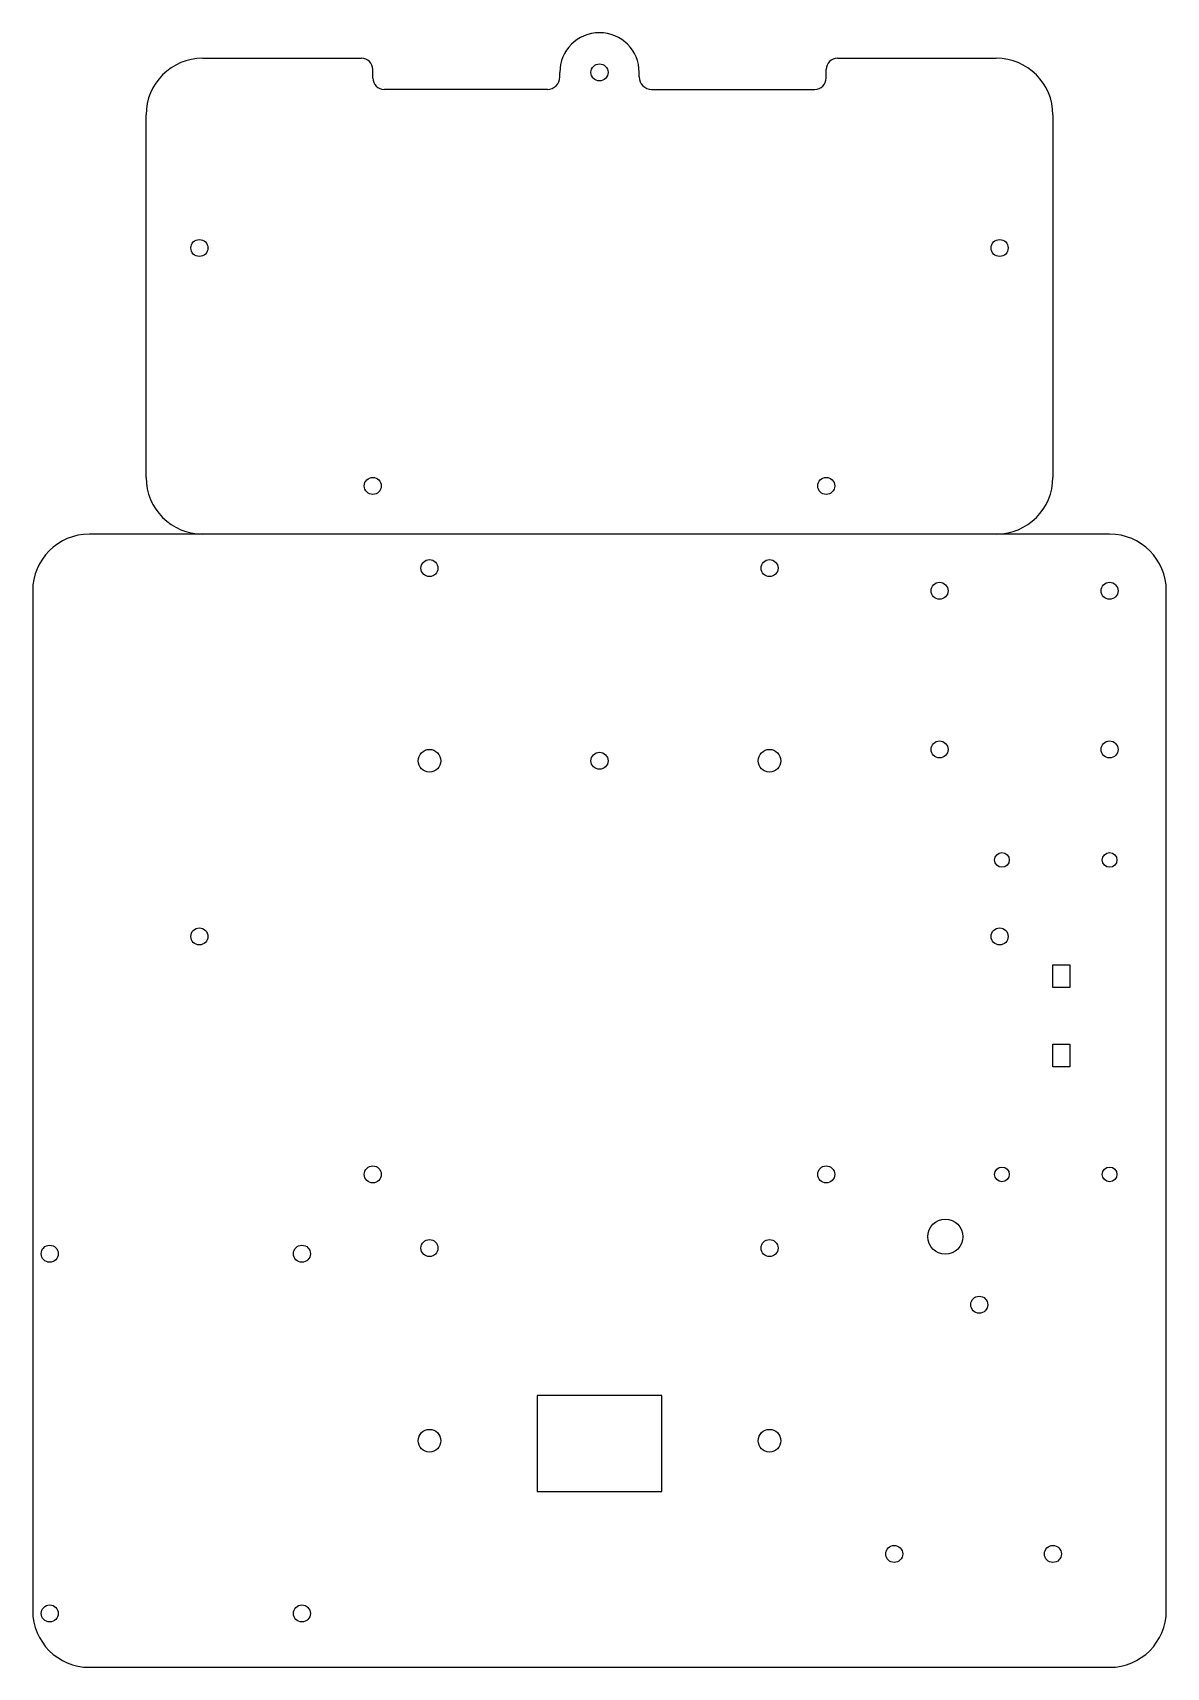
# Model space of a CAD drawing. Header units: millimetres. Extents: x 0 to 200, y 0 to 288.
import ezdxf

# ---------------------------------------------------------------- set-up
doc = ezdxf.new("R2010")
doc.units = ezdxf.units.MM
doc.layers.get('0').update_dxf_attribs({"lineweight": 25, "true_color": 0xffffff})

msp = doc.modelspace()

# ---------------------------------------------------------------- linework, layer by layer
for p, q in [((30, 284), (58, 284)), ((142, 284), (170, 284)), ((60, 280.5), (60, 282)), ((93, 280.7), (93, 281.5)), ((107, 280.7), (107, 281.5)), ((140, 280.5), (140, 282)), ((90.8, 278.5), (62, 278.5)), ((109.2, 278.5), (138, 278.5)), ((20, 210), (20, 274)), ((180, 274), (180, 210)), ((190, 200), (10, 200)), ((175, 200), (25, 200)), ((0, 190), (0, 10)), ((200, 10), (200, 190)), ((180, 120), (180, 124)), ((180, 124), (183, 124)), ((183, 124), (183, 120)), ((183, 120), (180, 120)), ((180, 110), (183, 110)), ((180, 106), (180, 110)), ((183, 110), (183, 106)), ((183, 106), (180, 106)), ((111, 48), (89, 48)), ((89, 48), (89, 31)), ((111, 31), (111, 48)), ((89, 31), (111, 31)), ((10, 0), (190, 0))]:
    msp.add_line(p, q)
for centre, radius in [((100, 281.5), 1.5), ((29.4, 250.5), 1.5), ((170.6, 250.5), 1.5), ((60, 208.5), 1.5), ((140, 208.5), 1.5), ((70, 194), 1.5), ((130, 194), 1.5), ((160, 190), 1.5), ((190, 190), 1.5), ((70, 160), 2), ((130, 160), 2), ((160, 162), 1.5), ((190, 162), 1.5), ((100, 160), 1.5), ((171, 142.5), 1.3), ((190, 142.5), 1.3), ((29.4, 129), 1.5), ((170.6, 129), 1.5), ((60, 87), 1.5), ((140, 87), 1.5), ((171, 87), 1.3), ((190, 87), 1.3), ((161, 76), 3.1), ((70, 74), 1.5), ((130, 74), 1.5), ((3, 73), 1.5), ((47.5, 73), 1.5), ((167, 64), 1.5), ((70, 40), 2), ((130, 40), 2), ((152, 20), 1.5), ((180, 20), 1.5), ((3, 9.5), 1.5), ((47.5, 9.5), 1.5)]:
    msp.add_circle(centre, radius)
for centre, radius, start, end in [((100, 281.5), 7, 0, 180), ((30, 274), 10, 90, 180), ((58, 282), 2, 0, 90), ((142, 282), 2, 90, 180), ((170, 274), 10, 0, 90), ((62, 280.5), 2, 180, 270), ((90.8, 280.7), 2.2, 270, 0), ((109.2, 280.7), 2.2, 180, 270), ((138, 280.5), 2, 270, 0), ((30, 210), 10, 180, 270), ((170, 210), 10, 270, 0), ((10, 190), 10, 90, 180), ((190, 190), 10, 0, 90), ((10, 10), 10, 180, 270), ((190, 10), 10, 270, 0)]:
    msp.add_arc(centre, radius, start, end)

doc.saveas('drawing.dxf')
